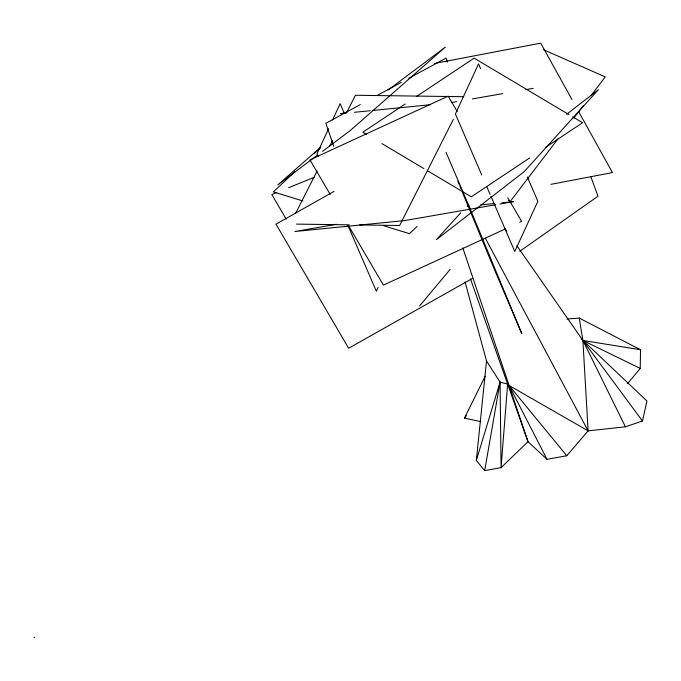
<?xml version="1.0" encoding="UTF-8"?>
<svg xmlns="http://www.w3.org/2000/svg" width="681" height="681" viewBox="0 0 681 681"><rect width="100%" height="100%" fill="white"/><g stroke="black" fill="none" stroke-linecap="round" stroke-linejoin="round"><path stroke-width="1.02" d="M627.593 383.573L640.234 368.43L640.523 349.753L579.233 318.07L566.95 319.023M462.816 247.901L527.996 441.722L501.063 467.651L484.685 470.614L476.334 460.416L486.532 361.007L465.072 281.943M484.685 470.614L500.075 382.101L486.532 361.007M579.233 318.07L582.893 340.457L588.112 430.852L566.771 455.759L547.022 459.334L509.082 385.48L588.112 430.852L625.413 426.808L642.464 421.011L646.95 401.015L581.463 338.951M476.334 460.416L500.075 382.101L507.643 384.118L501.063 467.651L500.075 382.101M328.565 128.718L317.005 153.778L318.265 156.681M332.566 120.035L340.125 103.648L344.331 113.395M378.117 287.373L376.346 291.23L347.931 225.411M480.837 421.675L464.451 418.1L485.204 376.21M295.511 213.621L317.082 171.008M329.544 146.389L332.413 140.712M346.791 112.305L355.422 95.263L463.761 96.711M453.401 119.286L399.645 225.496L359.67 224.96M558.437 138.26L510.341 201.312L508.443 200.478M573.836 118.085L583.455 105.478M591.151 95.391L605.256 76.893L543.617 49.773M34.05 637.85L34.671 637.101M419.717 305.829L450.201 269.318M464.451 418.1L466.408 415.75M460.722 212.795L436.461 239.593L524.166 171.68L598.395 89.705L566.652 114.28M295.069 171.535L273.336 191.897L302.79 200.938M314.469 153.361L320.683 147.547M417.07 226.475L409.417 233.651L384.024 225.862M320.581 147.351L277.797 184.9L317.525 155.089M388.034 90.096L445.306 47.125L350.221 130.565L322.556 151.318M519.79 251.298L598.003 196.213L590.708 176.37M405.212 104.006L362.803 132.225L366.455 134.395M416.695 96.361L474.121 58.14L569.027 114.655M529.588 158.009L471.286 196.818L427.532 170.769M545.498 147.428L582.595 122.733L572.644 116.809M334.056 191.395L275.984 224.151L348.638 348.246L472.146 278.58M360.343 104.576L325.867 123.27L333.767 146.313M377.112 95.476L401.347 82.341M408.796 78.298L446.072 58.089L447.443 62.099M505.319 228.918L383.412 285.126L348.808 226.135M519.722 222.278L521.637 221.393L507.796 197.796M276.75 192.51L271.821 194.502L286.207 219.171M288.574 187.726L314.196 177.349M434.231 63.503L540.697 43.15L571.963 99.545M550.878 184.355L612.466 172.582L578.629 111.565M346.91 112.578L340.704 113.659L345.974 113.131M451.426 102.559L456.662 101.648M472.376 98.915L502.757 93.629M525.809 89.62L533.138 88.343M336.337 224.304L294.967 231.497L404.642 220.584L495.785 204.726M499.973 204.002L513.593 201.627L501.991 202.785M354.409 112.288L370.234 110.714M372.337 110.509L430.341 104.738M467.192 206.249L469.303 206.037M480.905 204.887L494.61 203.517M296.558 224.117L349.157 224.824M516.845 245.679L582.893 340.457L640.523 349.753M625.413 426.808L582.893 340.457L640.234 368.43M381.947 143.623L423.88 168.599M547.022 459.334L527.996 441.722L470.503 278.98M509.082 385.48L566.771 455.759M582.893 340.457L642.464 421.011M504.732 228.288L506.545 230.902M457.223 111.573L448.175 96.149L309.94 159.882L330.174 194.374M485.332 238.18L588.112 430.852M480.641 68.755L478.539 63.878L455.419 114.008L481.748 174.991M527.349 176.966L537.871 201.338L514.759 251.468L490.941 196.29M486.762 186.611L490.107 194.357M445.995 152.246L468.894 205.815L521.808 333.63L494.321 269.344L462.254 191.889M457.845 181.231L459.045 184.142M459.845 186.075L461.054 188.977"/></g></svg>
